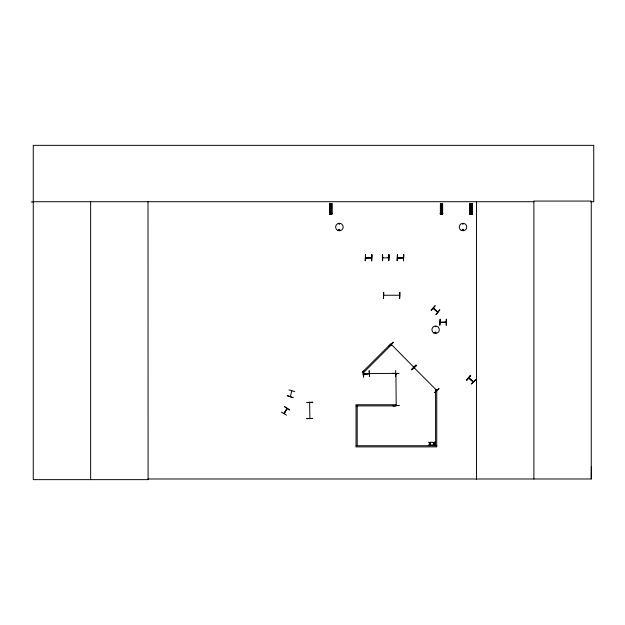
<?xml version="1.0" encoding="UTF-8"?>
<svg xmlns="http://www.w3.org/2000/svg" width="625" height="625" viewBox="0 0 625 625"><rect width="100%" height="100%" fill="white"/><g stroke="black" fill="none" stroke-linecap="round" stroke-linejoin="round"><path stroke-width="0.94" d="M590.828 201.711L593.75 201.711L593.75 145.359L33.266 145.359L33.266 479.641L148.094 479.641L148.016 478.984L591.258 478.984L591.344 466.898M468.828 377.961L473.266 381.883L468.68 378M472.805 381.477L473.391 381.719M283.867 413.555L284.109 413.07M391.703 344.773L391.336 344.352M413.75 367.117L413.281 366.734L413.891 366.969M414.086 368.062L414.383 368.359M414.594 368.227L414.219 367.805M395.922 374.117L395.961 373.484M396.227 373.609L396.172 374.148L396.164 373.484M338.836 229.82C340.539 228.266 339.414 231.312 338.945 230.086M339.023 229.711C339.836 231.125 339.766 228.734 339.156 229.562M435.305 326.555L435.945 326.641L435.328 326.641M435.047 332.531C436.75 330.648 435.625 334.711 435.156 332.266M435.219 332.531C436.789 331.742 434.953 333.273 435.531 332.875M462.695 223.922L463.336 223.844L462.734 224M463.562 229.82C461.914 231.688 463.039 227.648 463.492 230.086M395.93 373.609L396.195 405.453M469.414 378.203L468.992 377.797L473.133 381.938M290.383 396.594L291.75 390.75M294.727 391.594L289 389.891M391.125 344.539L391.562 344.922M413.672 367.078L391.32 344.398M436.781 390.422L414.211 367.852M283.898 413.5L287.062 408.555M286.766 408.469L286.523 408.953M287.055 408.539L284.102 413.594M309.641 402.508L309.875 418.109M368.633 373.531L369.203 373.742M383.68 295.242L399.672 295.242M339.18 223.695C339.07 225.102 340.336 223.102 339.125 223.852M463.375 230.023C463.062 228.422 462.258 230.773 463.273 230.07M363.68 373.664L395.516 373.359M395.516 373.695L395.102 373.695M365.531 257.633L366.133 257.844M370.844 257.633L371.508 257.633L365.531 257.844L371.445 257.844M382.703 257.633L383.367 257.633M388.016 257.633L388.68 257.633M397.469 257.633L398.07 257.633M440.141 322.109L440.742 322.32M446.117 322.32C430.469 323.242 448.102 321.125 445.531 322.344M281.367 412.109L286.5 415.172M284.094 413.703L287.094 408.5M435.047 305.688L431.109 310.18M431.273 310.328L435.227 305.852M466.867 380.078L470.578 375.383L466.836 380.047M466.641 379.875L470.602 375.398M466.805 380.023L470.766 375.547M475.531 379.766L471.344 384.031L475.547 379.781M388.891 346.336L393.305 342.305L388.867 346.32M389.078 346.523L393.242 342.242M411.781 369.227L415.977 364.977M411.938 369.383L416.156 365.148M411.773 369.789L416.188 365.758L411.758 369.773M434.641 392.648L439.039 388.602L434.609 392.617M364.258 373.68L363.781 373.656M433.383 308.062L437.812 311.984M363.805 374.391L363.289 374.453L369.141 373.75M402.906 257.602L403.445 257.633L397.531 257.844M441.375 214.156L441.617 213.859M437.672 312.141L433.297 308.352M362.914 371.352L363.555 377.297M363.219 374.156L369.188 373.469M363.227 374.219L369.195 373.531M369.531 376.602L369.18 370.633L369.617 376.594M363.719 373.422L364.258 373.422M393.078 373.422L399.047 373.469M363.68 376.516L363.602 370.539M395.656 376.508L395.703 370.539M393.078 405.789L399.047 405.445L393.078 405.82M393.078 405.57L399.047 405.492M306.789 418.602L312.766 418.43L306.789 418.617M31.25 201.945L33.266 201.938M33.266 201.711L533.891 201.711M440.352 203.516L442.648 203.508L442.641 214.297L440.352 214.305L440.398 203.516M329.75 204.609L331.742 204.609M440.508 204.609L442.5 204.609M470.125 204.609L472.117 204.609M329.75 205.344L331.742 205.344M440.508 205.344L442.5 205.344M470.125 205.344L472.117 205.344M329.75 206.438L331.742 206.438M440.508 206.438L442.5 206.438M470.125 206.438L472.117 206.438M329.75 207.414L331.742 207.414M440.5 207.414L442.492 207.414M470.117 207.414L472.109 207.414M329.75 208.508L331.742 208.508M440.5 208.508L442.492 208.508M470.117 208.508L472.109 208.508M329.75 213.203L331.742 213.203M440.508 213.203L442.5 213.203M470.125 213.203L472.117 213.203M329.422 213.516L332.078 213.516M440.172 213.516L442.828 213.516M469.789 213.516L472.445 213.516M329.422 213.594L332.078 213.594M440.172 213.594L442.828 213.594M469.789 213.594L472.445 213.594M469.969 214.305L472.266 214.297L472.219 203.508L469.969 203.516L469.977 214.305L470.125 203.516M382.375 254.75L382.398 260.727M403.781 254.75L403.461 260.727L403.75 254.75M365.508 257.906L371.523 257.906M382.688 257.906L388.617 257.844M397.453 257.906L403.461 257.906L397.531 257.898M446.117 325.203L446.203 319.227M356.039 405.898L395.867 405.898L395.867 404.742L356.039 404.742L356.039 446.883L436.75 446.883L436.75 389.914L435.586 389.914L435.586 445.727M356.039 445.727L436.75 445.727M433.141 308.305L437.688 312.234M591.258 478.984L591.258 201.062L533.891 201.062L533.891 478.984M476.516 201.711L476.516 479.641M472.094 203.508L472.117 214.297M472.008 203.508L471.961 214.297M471.875 203.508L471.836 214.297M471.703 203.508L471.727 214.297M471.578 203.508L471.57 214.297M471.422 214.297L470.812 214.297M470.656 203.516L470.664 214.305M470.531 203.516L470.617 214.305M470.406 203.516L470.508 214.305M470.281 203.516L470.367 214.305M470.234 203.516L470.141 214.305M446.422 319.227L446.422 325.203M442.492 203.508L442.5 214.297M442.336 203.508L442.344 214.297M442.258 203.508L442.219 214.297M442.125 203.508L442.109 214.297M442 203.508L441.961 214.297M441.805 214.297L441.195 214.297M441.039 203.516L441.047 214.305M440.914 203.516L440.891 214.305M440.75 203.516L440.789 214.305M440.664 203.516L440.617 214.305M440.484 203.516L440.508 214.305M403.531 254.75L403.484 260.727M388.758 254.75L388.758 260.727M382.625 254.75L382.625 260.727M371.812 254.75L371.812 260.727M371.586 254.75L371.586 260.727M357.203 405.898L357.203 445.727M331.742 203.508L331.742 214.297M331.594 203.508L331.633 214.297M331.508 203.508L331.586 214.297M331.352 203.508L331.336 214.297M331.25 203.508L331.211 214.297M331.195 203.508L331.195 214.297M331.055 214.297L330.445 214.297M330.031 203.516L330.156 214.305M329.984 203.516L329.992 214.305M329.898 203.516L329.773 214.305M329.75 203.516L329.734 214.305M148.008 201.711L148.094 479.641M90.641 201.711L90.641 479.641M436.203 390.148L436.633 390.57L436.203 390.148M330.32 207.844C330.859 209.531 331.633 206.648 330.32 207.844M441.07 207.844C441.609 209.531 442.383 206.648 441.07 207.844M470.688 207.844C471.227 209.531 472 206.648 470.688 207.844M287.352 395.719L293.016 397.633L287.352 395.719M284.523 406.648L289.531 409.922L284.523 406.648M430.82 442.133L430.055 443.375L428.82 442.133L429.797 443.711L428.789 445.289L430.023 444.023L431.273 445.289L430.289 443.687L431.273 442.133L430.82 442.133M434.695 442.133L433.93 443.375L432.695 442.133L433.672 443.711L432.664 445.289L433.906 444.023L435.156 445.289L434.164 443.687L435.148 442.133L434.695 442.133M439.766 309.867L436.055 314.555L439.766 309.867M390.484 344.094L362.32 372.25L363.141 373.07L391.305 344.914L390.484 344.094M383.672 292.359L383.523 298.336L383.672 292.359M399.828 292.359L399.68 298.336L399.828 292.359M312.758 402.289L306.789 402.461L312.758 402.273M331.898 203.508L329.594 203.516L329.609 214.305L331.898 214.297L331.898 203.508M365.531 254.75L365.227 260.727L365.531 254.75M371.836 254.75L371.508 260.727L371.836 254.75M389.008 254.75L388.68 260.727L388.984 254.75M397.469 254.75L397.141 260.727L397.43 254.75M440.141 319.227L439.836 325.203L440.141 319.227M330.297 214.305L330.297 203.516L330.25 214.305M337.523 230.297A3.781 3.781 0 0 0 343.188 227.023A3.781 3.781 0 0 0 337.523 223.758A3.781 3.781 0 0 0 337.523 230.297M461.164 230.25A3.727 3.727 0 0 0 466.75 227.023A3.727 3.727 0 0 0 461.164 223.797A3.727 3.727 0 0 0 461.164 230.25M433.773 332.945A3.703 3.703 0 0 0 439.32 329.742A3.703 3.703 0 0 0 433.773 326.531A3.703 3.703 0 0 0 433.773 332.945"/></g></svg>
